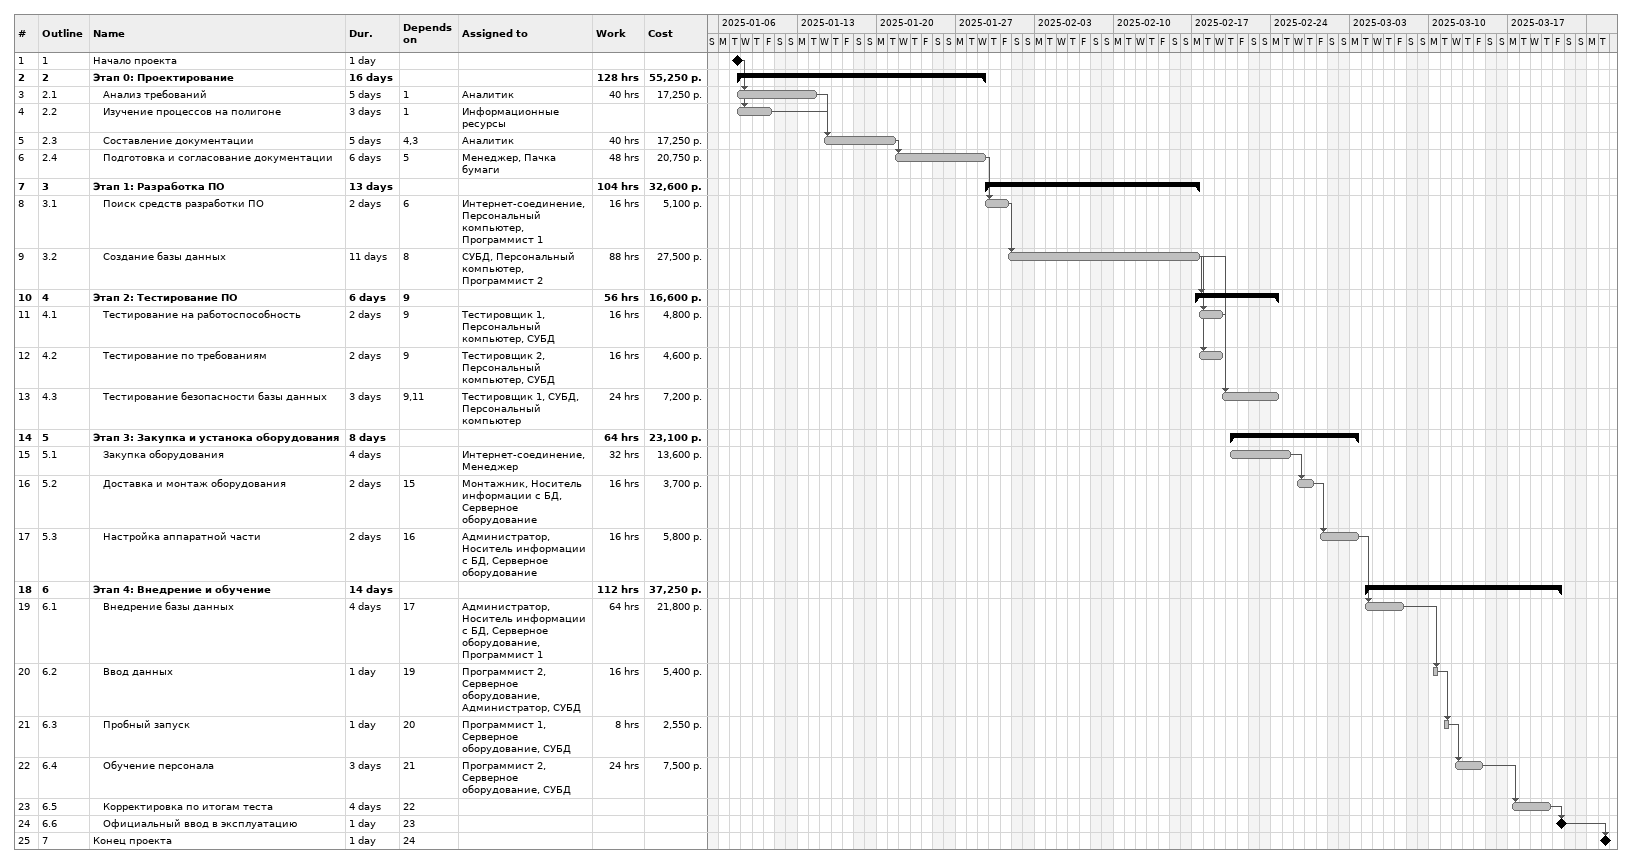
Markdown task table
| ID | WBS | Task | Duration | Start | Finish | Predecessors | Resources | Work (h) | Cost (р.) |
|---|---|---|---|---|---|---|---|---|---|
| 1 | 1 | Начало проекта | 1d | 2025-01-07 | 2025-01-07 |  |  |  |  |
| 2 | 2 | **Этап 0: Проектирование** | 16d | 2025-01-07 | 2025-01-29 |  |  | 128 | 55250 |
| 3 | 2.1 | Анализ требований | 5d | 2025-01-07 | 2025-01-14 | 1 | Аналитик | 40 | 17250 |
| 4 | 2.2 | Изучение процессов на полигоне | 3d | 2025-01-07 | 2025-01-10 | 1 | Информационные ресурсы |  |  |
| 5 | 2.3 | Составление документации | 5d | 2025-01-15 | 2025-01-21 | 4, 3 | Аналитик | 40 | 17250 |
| 6 | 2.4 | Подготовка и согласование документации | 6d | 2025-01-21 | 2025-01-29 | 5 | Менеджер, Пачка бумаги | 48 | 20750 |
| 7 | 3 | **Этап 1: Разработка ПО** | 13d | 2025-01-29 | 2025-02-17 |  |  | 104 | 32600 |
| 8 | 3.1 | Поиск средств разработки ПО | 2d | 2025-01-29 | 2025-01-31 | 6 | Интернет-соединение, Персональный компьютер, Программист 1 | 16 | 5100 |
| 9 | 3.2 | Создание базы данных | 11d | 2025-01-31 | 2025-02-17 | 8 | СУБД, Персональный компьютер, Программист 2 | 88 | 27500 |
| 10 | 4 | **Этап 2: Тестирование ПО** | 6d | 2025-02-17 | 2025-02-24 | 9 |  | 56 | 16600 |
| 11 | 4.1 | Тестирование на работоспособность | 2d | 2025-02-17 | 2025-02-19 | 9 | Тестировщик 1, Персональный компьютер, СУБД | 16 | 4800 |
| 12 | 4.2 | Тестирование по требованиям | 2d | 2025-02-17 | 2025-02-19 | 9 | Тестировщик 2, Персональный компьютер, СУБД | 16 | 4600 |
| 13 | 4.3 | Тестирование безопасности базы данных | 3d | 2025-02-19 | 2025-02-24 | 9, 11 | Тестировщик 1, СУБД, Персональный компьютер | 24 | 7200 |
| 14 | 5 | **Этап 3: Закупка и устанока оборудования** | 8d | 2025-02-20 | 2025-03-03 |  |  | 64 | 23100 |
| 15 | 5.1 | Закупка оборудования | 4d | 2025-02-20 | 2025-02-25 |  | Интернет-соединение, Менеджер | 32 | 13600 |
| 16 | 5.2 | Доставка и монтаж оборудования | 2d | 2025-02-26 | 2025-02-27 | 15 | Монтажник, Носитель информации с БД, Серверное оборудование | 16 | 3700 |
| 17 | 5.3 | Настройка аппаратной части | 2d | 2025-02-28 | 2025-03-03 | 16 | Администратор, Носитель информации с БД, Серверное оборудование | 16 | 5800 |
| 18 | 6 | **Этап 4: Внедрение и обучение** | 14d | 2025-03-04 | 2025-03-21 |  |  | 112 | 37250 |
| 19 | 6.1 | Внедрение базы данных | 4d | 2025-03-04 | 2025-03-07 | 17 | Администратор, Носитель информации с БД, Серверное оборудование, Программист 1 | 64 | 21800 |
| 20 | 6.2 | Ввод данных | 1d | 2025-03-10 | 2025-03-10 | 19 | Программист 2, Серверное оборудование, Администратор, СУБД | 16 | 5400 |
| 21 | 6.3 | Пробный запуск | 1d | 2025-03-11 | 2025-03-11 | 20 | Программист 1, Серверное оборудование, СУБД | 8 | 2550 |
| 22 | 6.4 | Обучение персонала | 3d | 2025-03-12 | 2025-03-14 | 21 | Программист 2, Серверное оборудование, СУБД | 24 | 7500 |
| 23 | 6.5 | Корректировка по итогам теста | 4d | 2025-03-17 | 2025-03-20 | 22 |  |  |  |
| 24 | 6.6 | Официальный ввод в эксплуатацию | 1d | 2025-03-21 | 2025-03-21 | 23 |  |  |  |
| 25 | 7 | Конец проекта | 1d | 2025-03-25 | 2025-03-25 | 24 |  |  |  |
